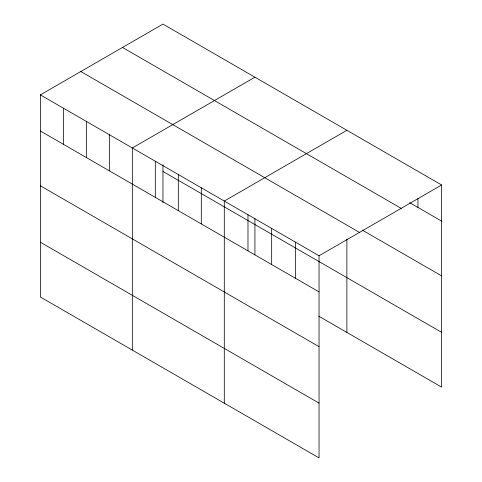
<?xml version="1.0" encoding="UTF-8"?>
<svg xmlns="http://www.w3.org/2000/svg" width="482" height="482" viewBox="0 0 482 482"><rect width="100%" height="100%" fill="white"/><g stroke="black" fill="none" stroke-linecap="round" stroke-linejoin="round"><path stroke-width="0.72" d="M40.367 94.876L319.042 255.767L319.042 457.9L40.367 297.008L40.367 94.876L162.958 24.1L441.633 184.992L441.633 387.124L318.783 316.198M254.924 77.192L132.327 147.974L132.327 350.101M346.883 130.291L224.293 201.066L224.293 403.199M319.042 255.767L441.633 184.992M409.622 202.639L441.633 221.124M122.506 47.459L401.175 208.345M362.247 230.071L441.633 275.903M80.825 71.523L359.494 232.414M162.958 171.453L441.633 332.345M40.367 131.008L319.042 291.899M40.367 185.787L319.042 346.678M40.367 242.229L319.042 403.121M417.942 198.415L417.942 207.447M346.883 239.024L346.883 332.417M295.352 242.091L295.352 278.222M271.667 228.414L271.667 264.546M254.924 218.605L254.924 254.9M247.977 214.743L247.977 250.875M201.301 187.793L201.301 223.925M178.31 174.52L178.31 210.652M162.958 164.766L162.958 202.542M155.318 161.247L155.318 197.379M109.342 134.695L109.342 170.827M86.35 121.422L86.35 157.554M63.359 108.149L63.359 144.281"/></g></svg>
